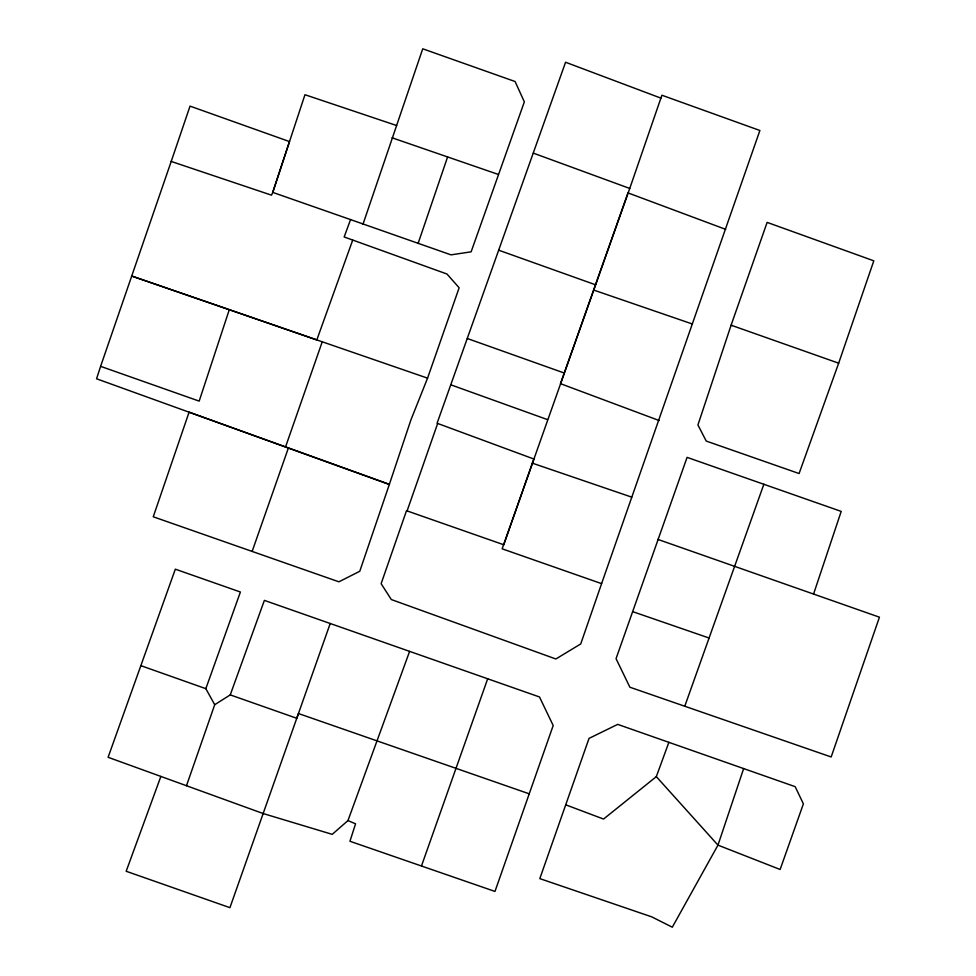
<?xml version="1.0" encoding="UTF-8"?>
<svg xmlns="http://www.w3.org/2000/svg" width="976" height="976" viewBox="0 0 976 976"><rect width="100%" height="100%" fill="white"/><g stroke="black" fill="none" stroke-linecap="round" stroke-linejoin="round"><path stroke-width="1.46" d="M601.594 583.636L759.889 130.491L661.899 95.221L629.752 188.453L502.14 548.817L601.594 583.636L580.72 643.953L555.856 658.983L391.339 599.557L381.128 583.709L406.504 510.704L503.787 544.767L533.86 459.013L437.077 423.242L565.568 62.244L660.947 98.137M100.613 366.354L96.563 378.786L389.314 484.511L410.945 419.826L427.561 378.151L459.147 287.774L446.971 274.012L344.162 236.973L350.567 219.6L272.743 192.394L271.535 195.176L171.203 161.443L100.613 366.354L199.177 401.112L229.299 309.66L131.699 276.037L427.561 378.151M813.679 593.725L841.202 511.4L687.08 457.366L616.051 658.666L629.874 687.214L831.174 756.973L879.437 617.186L657.787 539.374M362.926 224.419L422.742 48.8L515.084 81.52L524.344 101.882L471.127 251.82L451.022 254.858L350.567 219.6M743.651 768.576L717.97 845.131L672.305 927.2L651.761 916.867L539.813 878.62L589.028 738.393L617.698 724.375L795.159 786.656L803.394 803.846L780.129 869.482L717.97 845.131L656.323 776.64L668.877 742.321M171.203 161.443L190.039 106.128L289.494 141.581L272.743 192.394L304.963 94.721L396.671 125.538M418.106 243.439L447.606 156.941M285.553 446.898L189.088 412.153L153.256 516.792L338.892 581.806L359.766 571.277L389.387 484.303L285.553 446.898L322.214 341.881M186.489 785.704L214.708 704.709L230.251 694.888L264.374 600.386L539.496 696.974L553.197 725.522L494.978 891.43L349.933 841.263L355.569 823.817L347.968 820.584L332.23 834.346L263.166 813.545L108.104 757.291L175.326 569.179L240.401 592.017L205.838 688.666L214.708 704.709M407.102 510.912L437.663 423.462M252.137 551.428L288.408 447.923M725.705 229.36L627.971 192.894L560.492 383.666L659.117 420.522M330.205 623.53L229.933 907.668L126.172 871.263L160.869 776.445M421.534 865.81L487.683 678.771M838.665 363.182L799.088 473.543L706.234 441.067L697.925 424.963L731.097 325.191L767.124 222.382L873.801 260.824L838.665 363.182L731.097 325.191L732.244 325.569M763.891 484.194L684.859 705.977M352.714 240.084L316.822 339.904L229.299 309.66M347.968 820.584L409.615 651.37M656.323 776.64L603.558 819.059L565.69 804.797M532.274 463.136L631.716 497.138M392.047 137.787L498.333 174.436M593.664 290.055L692.35 323.995M632.607 611.61L709.223 638.06M529.224 793.817L298.436 713.529L296.777 718.287L230.251 694.888M140.825 665.644L205.838 688.666M467.321 338.513L564.238 373.015M498.968 250.295L595.567 284.797M451.156 384.934L547.548 419.631M533.347 153.134L629.752 188.453"/></g></svg>
